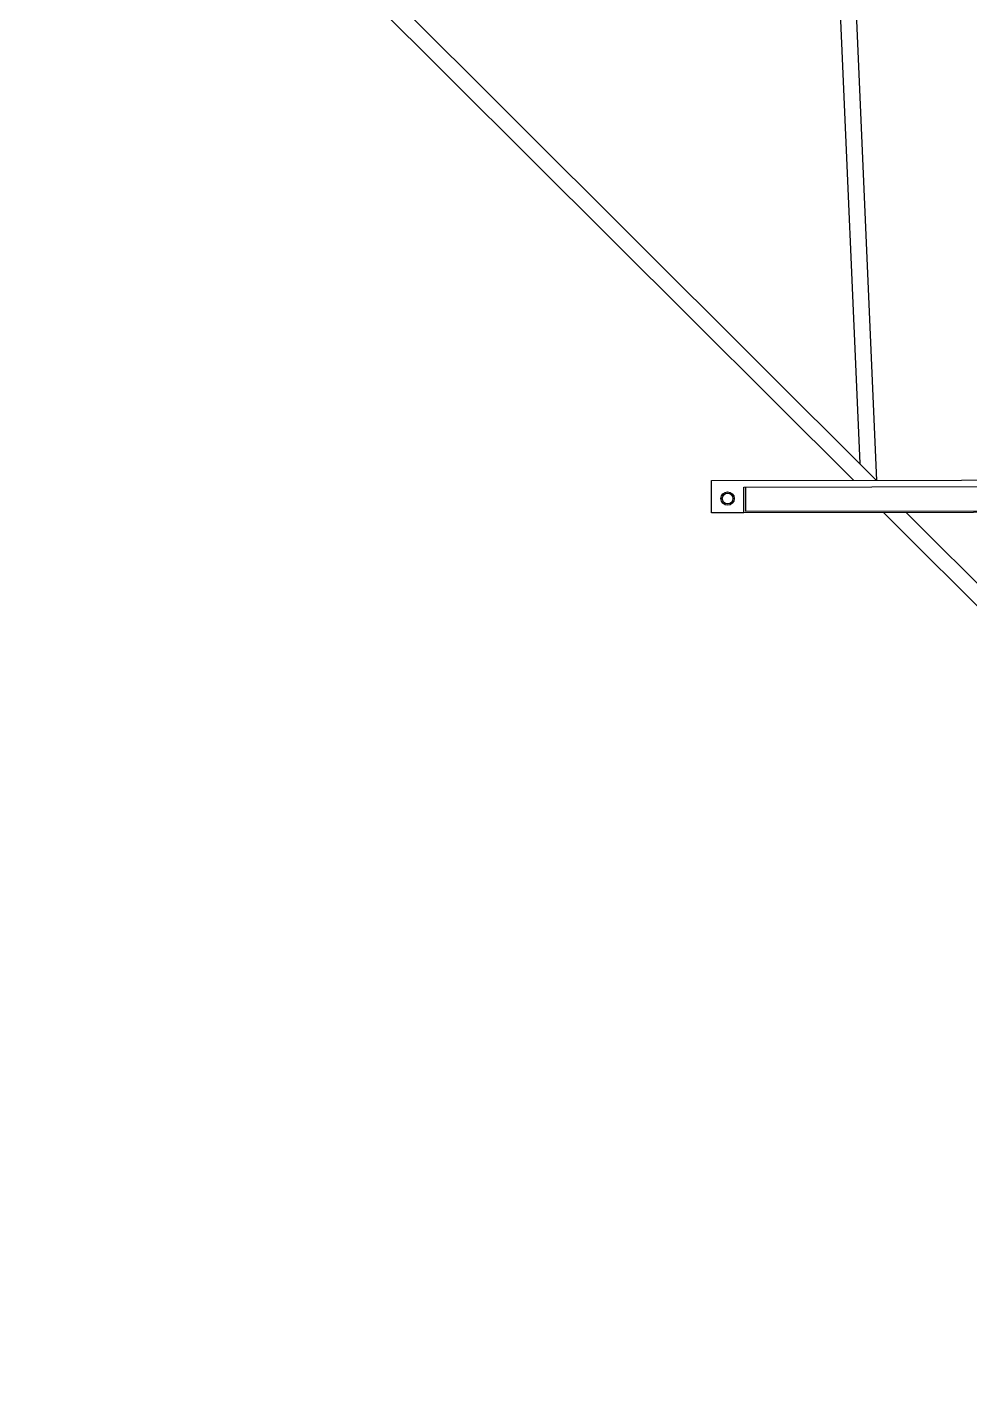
# Model space of a CAD drawing. Extents: x 21.2 to 81.9, y 10.7 to 70.
# Drawn here: x 32.661 to 35.585, y 21.422 to 25.635 of the extents above; entities that cross this region are included whole.
import ezdxf

# ---------------------------------------------------------------- set-up
doc = ezdxf.new("R2010")
doc.units = 0
doc.header["$MEASUREMENT"] = 0
doc.layers.add('1st floor plan$0$FACH', color=142, linetype='Continuous')
doc.layers.add('Xref_Plan', color=7, linetype='Continuous')
doc.layers.add('1st floor plan$0$Interior Walls', color=7, linetype='Continuous', lineweight=30)

# ---------------------------------------------------------------- blocks, each defined once
blk = doc.blocks.new('1st floor plan$0$BRISE 1')
at = {"layer": '1st floor plan$0$FACH'}
for p, q in [((-0.0916, 0.1), (-2.6512, 2.6596)), ((-0.0209, 0.1), (-2.5804, 2.6596)), ((2.0917, 0.1088), (-0.4591, 2.6596)), ((2.1624, 0.1088), (-0.3884, 2.6596)), ((-0.1783, 2.6585), (-0.0731, 0.1522)), ((-0.1284, 2.6606), (-0.0209, 0.1)), ((2.4965, 0.1905), (2.6379, 0.0491)), ((2.6732, 0.0845), (2.5672, -0.0216)), ((-0.4328, 0.08), (2.4172, 0.08))]:
    blk.add_line(p, q, dxfattribs=at)
at = {"layer": '1st floor plan$0$FACH', "color": 7}
for p, q in [((0.5172, 0), (0.5172, 0.08)), ((1.4672, 0), (1.4672, 0.08))]:
    blk.add_line(p, q, dxfattribs=at)
at = {"layer": '1st floor plan$0$FACH'}
for points in [[(2.4059, 0.1), (2.5318, 0.2259), (2.6732, 0.0845)], [(-0.4328, 0), (-0.5328, 0), (-0.5328, 0.1), (2.5672, 0.1), (2.5672, 0), (2.4172, 0)], [(0.5122, 0.045), (0.4972, 0.045), (0.4972, 0.055), (0.5122, 0.055)], [(0.5222, 0.055), (0.5372, 0.055), (0.5372, 0.045), (0.5222, 0.045)], [(1.4622, 0.045), (1.4472, 0.045), (1.4472, 0.055), (1.4622, 0.055)], [(1.4722, 0.055), (1.4872, 0.055), (1.4872, 0.045), (1.4722, 0.045)]]:
    blk.add_lwpolyline(points, dxfattribs=at)
at = {"layer": '1st floor plan$0$FACH', "color": 7}
for points in [[(2.4172, 0.08), (2.4172, 0), (-0.4328, 0), (-0.4328, 0.08)], [(-0.4278, 0.08), (-0.4278, 0.005), (0.5122, 0.005), (0.5122, 0.08)], [(1.4622, 0.08), (1.4622, 0.005), (0.5222, 0.005), (0.5222, 0.08)], [(2.4122, 0.08), (2.4122, 0.005), (1.4722, 0.005), (1.4722, 0.08)]]:
    blk.add_lwpolyline(points, dxfattribs=at)
for centre, radius in [((2.4965, 0.0491), 0.04), ((-0.4831, 0.0444), 0.0206), ((-0.4831, 0.0444), 0.0166), ((2.4965, 0.0491), 0.03)]:
    blk.add_circle(centre, radius, dxfattribs=at)
at = {"layer": '1st floor plan$0$FACH'}
for start, end in [(209.4143, 257.4896), (286.4455, 315)]:
    blk.add_arc((2.4965, 0.0491), 0.1, start, end, dxfattribs=at)
blk = doc.blocks.new('1st floor plan')
at = {"layer": '1st floor plan$0$Interior Walls', "rotation": 0.09078857204511556}
for p in [(35.3167, 24.1298), (37.9721, 21.4744)]:
    blk.add_blockref('1st floor plan$0$BRISE 1', p, dxfattribs=at)

msp = doc.modelspace()

# ---------------------------------------------------------------- block references
at = {"layer": 'Xref_Plan'}
msp.add_blockref('1st floor plan', (0, 0), dxfattribs=at)

doc.saveas('drawing.dxf')
